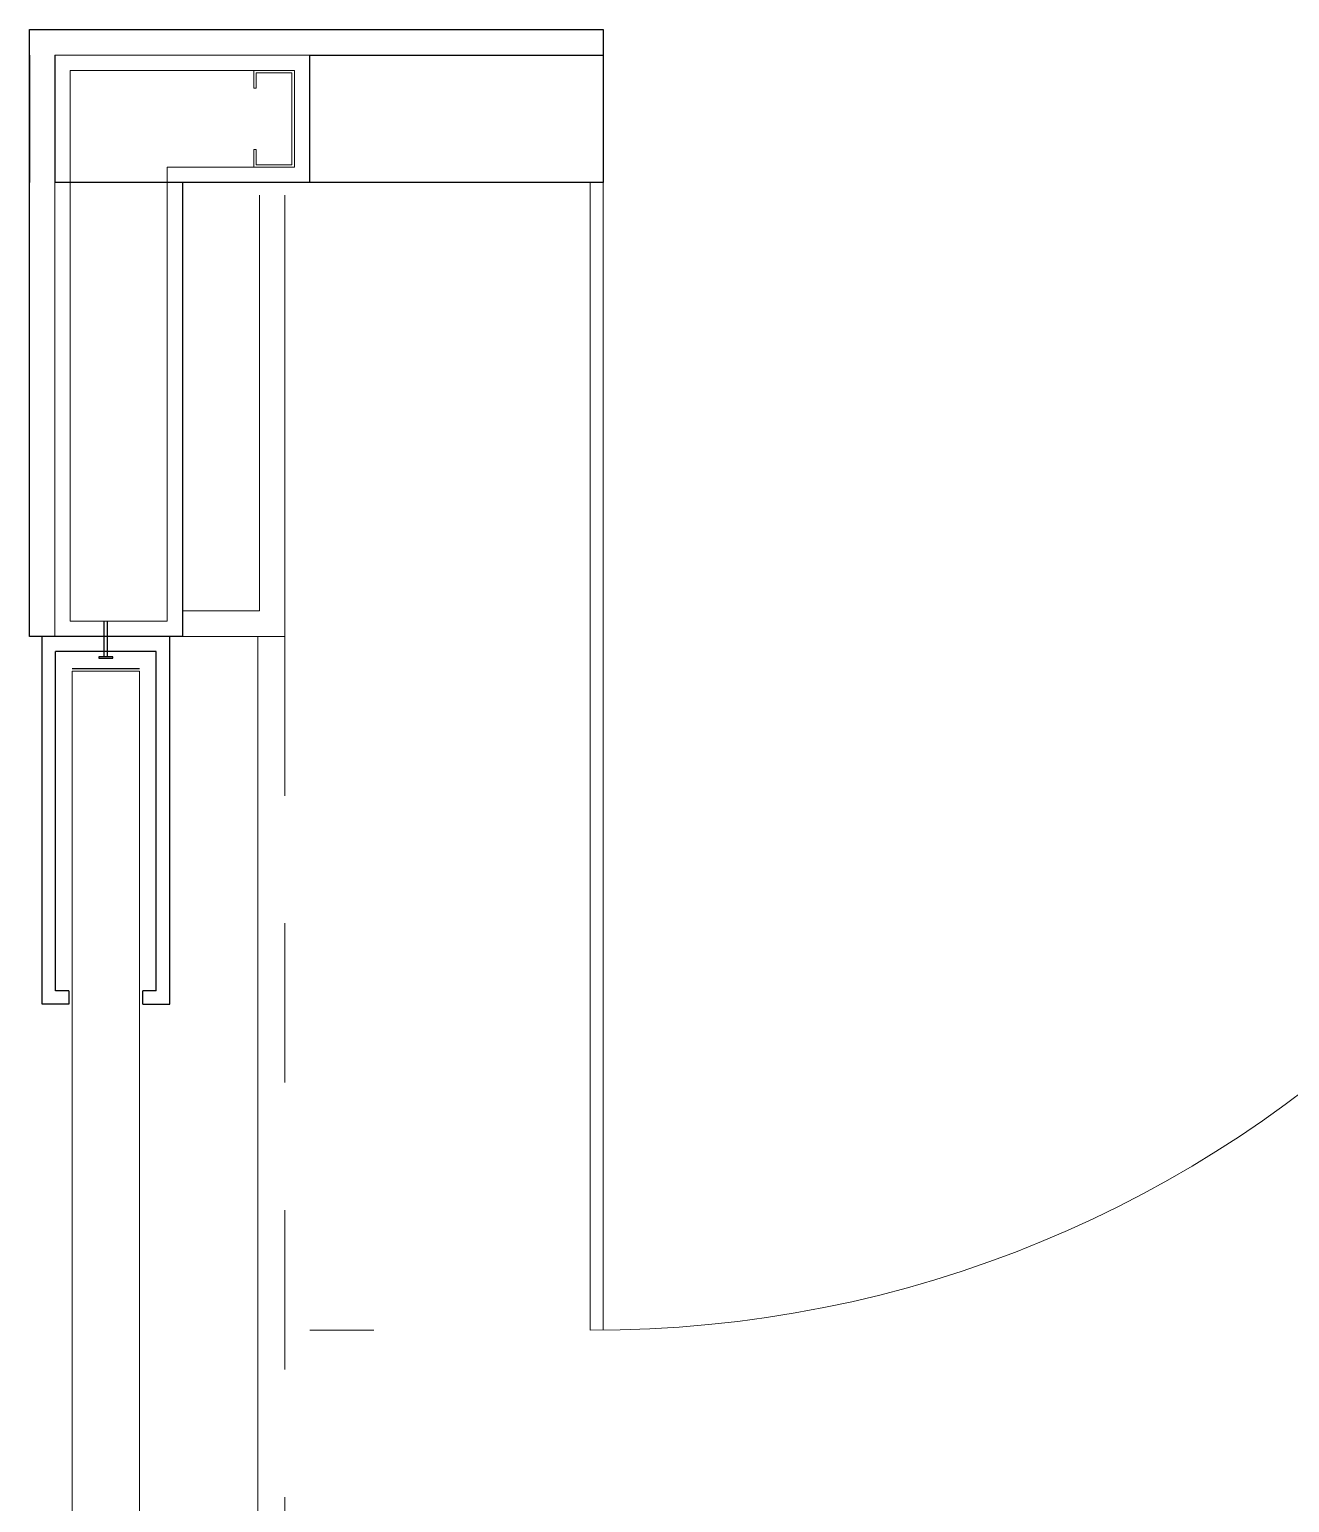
# Model space of a CAD drawing. Header units: inches. Extents: x 54 to 199, y 70 to 109.
# Drawn here: x 136.136 to 137.124, y 75.164 to 76.319 of the extents above; entities that cross this region are included whole.
import ezdxf
from ezdxf.enums import TextEntityAlignment as Align

# ---------------------------------------------------------------- set-up
doc = ezdxf.new("R2010")
doc.units = ezdxf.units.IN
doc.header["$MEASUREMENT"] = 0
doc.linetypes.add('21212-FC-A-XREF-FIRST FLOOR PLAN-REV-31-10-12$0$HIDDEN', pattern=[0.375, 0.25, -0.125])
for name, color, linetype, lineweight in [('21212-FC-A-XREF-FIRST FLOOR PLAN-REV-31-10-12$0$HIDDEN-EEE', 6, '21212-FC-A-XREF-FIRST FLOOR PLAN-REV-31-10-12$0$HIDDEN', 9), ('21212-FC-A-XREF-FIRST FLOOR PLAN-REV-31-10-12$0$Solid-Wood-Timber-EEE', 44, 'Continuous', 15), ('21212-FC-A-XREF-GROUND FLOOR PLAN-REV-31-10-12$0$Channels-EEE', 252, 'Continuous', 5), ('21212-FC-A-XREF-GROUND FLOOR PLAN-REV-31-10-12$0$GB-Wall-Cladding-EEE', 1, 'Continuous', 15), ('DOOR-EEE', 1, 'Continuous', 13), ('GLASS-EEE', 140, 'Continuous', 5), ('HATCH-EEE', 6, 'Continuous', 9)]:
    doc.layers.add(name, color=color, linetype=linetype, lineweight=lineweight)
doc.layers.add('GOLDCLADDING', color=7, linetype='Continuous', true_color=0xffc20a)
doc.layers.add('WALL-AR', color=7, linetype='Continuous')
doc.layers.add('WOOD-EEE', color=37, linetype='Continuous')
doc.styles.add('ROMANS', font='romans.shx')

# ---------------------------------------------------------------- blocks, each defined once
blk = doc.blocks.new('GRWRFHRH')
at = {"color": 252}
for p, q in [((-3.7834, 3.1578), (-3.7834, 3.1856)), ((-3.7807, 3.1578), (-3.7807, 3.1856)), ((-3.832, 2.8853), (-3.832, 3.1738)), ((-3.732, 2.8853), (-3.732, 3.1738)), ((-3.7426, 3.1618), (-3.8215, 3.1618)), ((-3.8215, 2.8958), (-3.8215, 3.1618)), ((-3.7876, 3.1578), (-3.7876, 3.1566)), ((-3.7765, 3.1578), (-3.7876, 3.1578)), ((-3.7876, 3.1566), (-3.7765, 3.1566)), ((-3.7765, 3.1566), (-3.7765, 3.1578)), ((-3.7426, 2.8958), (-3.7426, 3.1618)), ((-3.8084, 3.1486), (-3.7557, 3.1486)), ((-3.811, 2.8958), (-3.8215, 2.8958)), ((-3.811, 2.8958), (-3.811, 2.8853)), ((-3.7426, 2.8958), (-3.7531, 2.8958)), ((-3.7531, 2.8853), (-3.7531, 2.8958)), ((-3.811, 2.8853), (-3.832, 2.8853)), ((-3.7531, 2.8853), (-3.732, 2.8853))]:
    blk.add_line(p, q, dxfattribs=at)
at = {"layer": '21212-FC-A-XREF-FIRST FLOOR PLAN-REV-31-10-12$0$HIDDEN-EEE', "color": 252, "linetype": '21212-FC-A-XREF-FIRST FLOOR PLAN-REV-31-10-12$0$HIDDEN', "ltscale": 0.5}
blk.add_line((-3.6417, 3.1738), (-3.6417, 0.4582), dxfattribs=at)
at = {"layer": '21212-FC-A-XREF-FIRST FLOOR PLAN-REV-31-10-12$0$Solid-Wood-Timber-EEE', "color": 252, "ltscale": 10}
for p, q in [((-3.6617, 3.5197), (-3.6617, 3.1938)), ((-3.6417, 3.5197), (-3.6417, 3.1738)), ((-3.722, 3.1938), (-3.6617, 3.1938)), ((-3.722, 3.1738), (-3.6417, 3.1738))]:
    blk.add_line(p, q, dxfattribs=at)
at = {"layer": '21212-FC-A-XREF-GROUND FLOOR PLAN-REV-31-10-12$0$Channels-EEE', "color": 252}
for p, q in [((-3.6341, 3.6177), (-3.6661, 3.6177)), ((-3.6661, 3.6177), (-3.6661, 3.6037)), ((-3.6341, 3.5417), (-3.6341, 3.6177)), ((-3.6641, 3.6037), (-3.6641, 3.6157)), ((-3.6641, 3.6157), (-3.6361, 3.6157)), ((-3.6361, 3.6157), (-3.6361, 3.5437)), ((-3.6661, 3.6037), (-3.6641, 3.6037)), ((-3.6661, 3.5557), (-3.6661, 3.5417)), ((-3.6641, 3.5557), (-3.6661, 3.5557)), ((-3.6641, 3.5437), (-3.6641, 3.5557)), ((-3.6661, 3.5417), (-3.6341, 3.5417)), ((-3.6361, 3.5437), (-3.6641, 3.5437))]:
    blk.add_line(p, q, dxfattribs=at)
at = {"layer": '21212-FC-A-XREF-GROUND FLOOR PLAN-REV-31-10-12$0$GB-Wall-Cladding-EEE', "color": 252, "ltscale": 3}
for p, q in [((-3.822, 3.6297), (-3.822, 3.1738)), ((-3.6221, 3.6297), (-3.822, 3.6297)), ((-3.6221, 3.6297), (-3.6221, 3.5297)), ((-3.6341, 3.6177), (-3.81, 3.6177)), ((-3.81, 3.6177), (-3.81, 3.1858)), ((-3.6341, 3.6177), (-3.6341, 3.5417)), ((-3.6341, 3.5417), (-3.734, 3.5417)), ((-3.734, 3.5417), (-3.734, 3.1858)), ((-3.6771, 3.5297), (-3.722, 3.5297)), ((-3.81, 3.1858), (-3.734, 3.1858)), ((-3.832, 3.1738), (-3.834, 3.1738)), ((-3.734, 3.1738), (-3.822, 3.1738))]:
    blk.add_line(p, q, dxfattribs=at)
at = {"layer": 'DOOR-EEE', "color": 252, "ltscale": 0.5}
blk.add_line((-3.612, 3.5297), (-3.622, 3.5297), dxfattribs=at)
at = {"layer": 'GLASS-EEE', "color": 252}
for p, q in [((-3.4021, 3.5297), (-3.4021, 2.6297)), ((-3.3921, 2.6297), (-3.3921, 3.5297)), ((-3.8084, 3.1466), (-3.7557, 3.1466)), ((-3.8084, 3.1466), (-3.8084, 0.5814)), ((-3.7557, 3.1466), (-3.7557, 0.5814)), ((-3.622, 2.6297), (-3.572, 2.6297))]:
    blk.add_line(p, q, dxfattribs=at)
blk.add_arc((-3.399, 3.5484), 0.9187, 269.8046, 358.8361, dxfattribs=at)
at = {"layer": 'GOLDCLADDING', "color": 252}
for p, q in [((-3.842, 3.1738), (-3.842, 3.6497)), ((-3.842, 3.6497), (-3.3921, 3.6497)), ((-3.3921, 3.6497), (-3.3921, 3.5297)), ((-3.6221, 3.5297), (-3.722, 3.5297)), ((-3.722, 3.5297), (-3.722, 3.1738)), ((-3.3921, 3.5297), (-3.6221, 3.5297)), ((-3.6221, 3.5297), (-3.6221, 3.5297)), ((-3.722, 3.1738), (-3.842, 3.1738))]:
    blk.add_line(p, q, dxfattribs=at)
at = {"layer": 'HATCH-EEE', "color": 252}
blk.add_line((-3.6628, 0.4582), (-3.6628, 3.1738), dxfattribs=at)
at = {"layer": 'WALL-AR', "color": 252}
for p, q in [((-3.622, 3.6297, 0), (-3.3921, 3.6297, 0)), ((-3.622, 3.5297, 0), (-3.622, 3.6297, 0)), ((-3.3921, 3.6297, 0), (-3.3921, 3.5297, 0)), ((-3.3921, 3.5297, 0), (-3.622, 3.5297, 0))]:
    blk.add_line(p, q, dxfattribs=at)
at = {"layer": 'WOOD-EEE', "color": 252}
for p, q in [((-3.822, 3.6497), (-3.722, 3.6497)), ((-3.722, 3.6497), (-3.3921, 3.6497)), ((-3.3921, 3.6497), (-3.3921, 3.5297)), ((-3.842, 3.6297), (-3.842, 3.5297)), ((-3.822, 3.6297), (-3.822, 3.5297)), ((-3.722, 3.5297), (-3.822, 3.5297)), ((-3.3921, 3.5297), (-3.722, 3.5297))]:
    blk.add_line(p, q, dxfattribs=at)
at = {"color": 252, "style": 'ROMANS'}
for p in [(-5.1176, 7.4592, 0), (3.1653, 4.7064, 0), (-5.1176, 4.6287, 0)]:
    blk.add_attdef('ELEV', text='', height=0.1035, dxfattribs=at).set_placement(p, align=Align.BOTTOM_LEFT)
for p in [(-5.1176, 7.3903, 0), (3.1653, 4.6376, 0), (-5.1176, 4.5599, 0)]:
    blk.add_attdef('LEVEL', text='', height=0.1035, dxfattribs=at).set_placement(p, align=Align.TOP_LEFT)

msp = doc.modelspace()

# ---------------------------------------------------------------- block references
at = {"layer": 'GOLDCLADDING'}
msp.add_blockref('GRWRFHRH', (139.9781, 72.6693, 0), dxfattribs=at)

doc.saveas('drawing.dxf')
